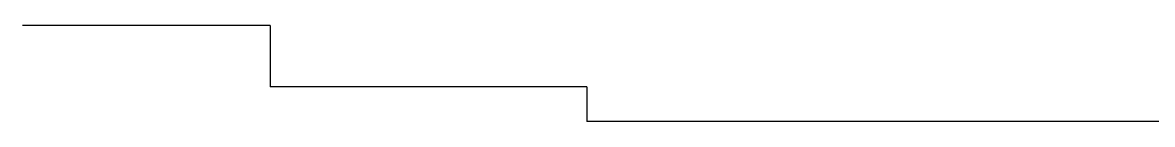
# Model space of a CAD drawing. Header units: millimetres. Extents: x -26249 to 60250, y -21218 to 23336.
# Drawn here: x 14611 to 15513, y 19987 to 20064 of the extents above; entities that cross this region are included whole.
import ezdxf

# ---------------------------------------------------------------- set-up
doc = ezdxf.new("R2010")
doc.units = ezdxf.units.MM

msp = doc.modelspace()

# ---------------------------------------------------------------- linework, layer by layer
at = {"color": 5, "elevation": 517158665.099, "flags": 128}
for points in [[(14808.46, 20063.888), (14610.79, 20063.888)], [(14808.46, 20063.888), (14808.46, 20014.788)], [(15061.394, 20014.788), (14808.46, 20014.788)], [(15061.394, 20014.788), (15061.394, 19987.088)], [(15773.498, 19987.088), (15061.394, 19987.088)]]:
    msp.add_lwpolyline(points, dxfattribs=at)

doc.saveas('drawing.dxf')
